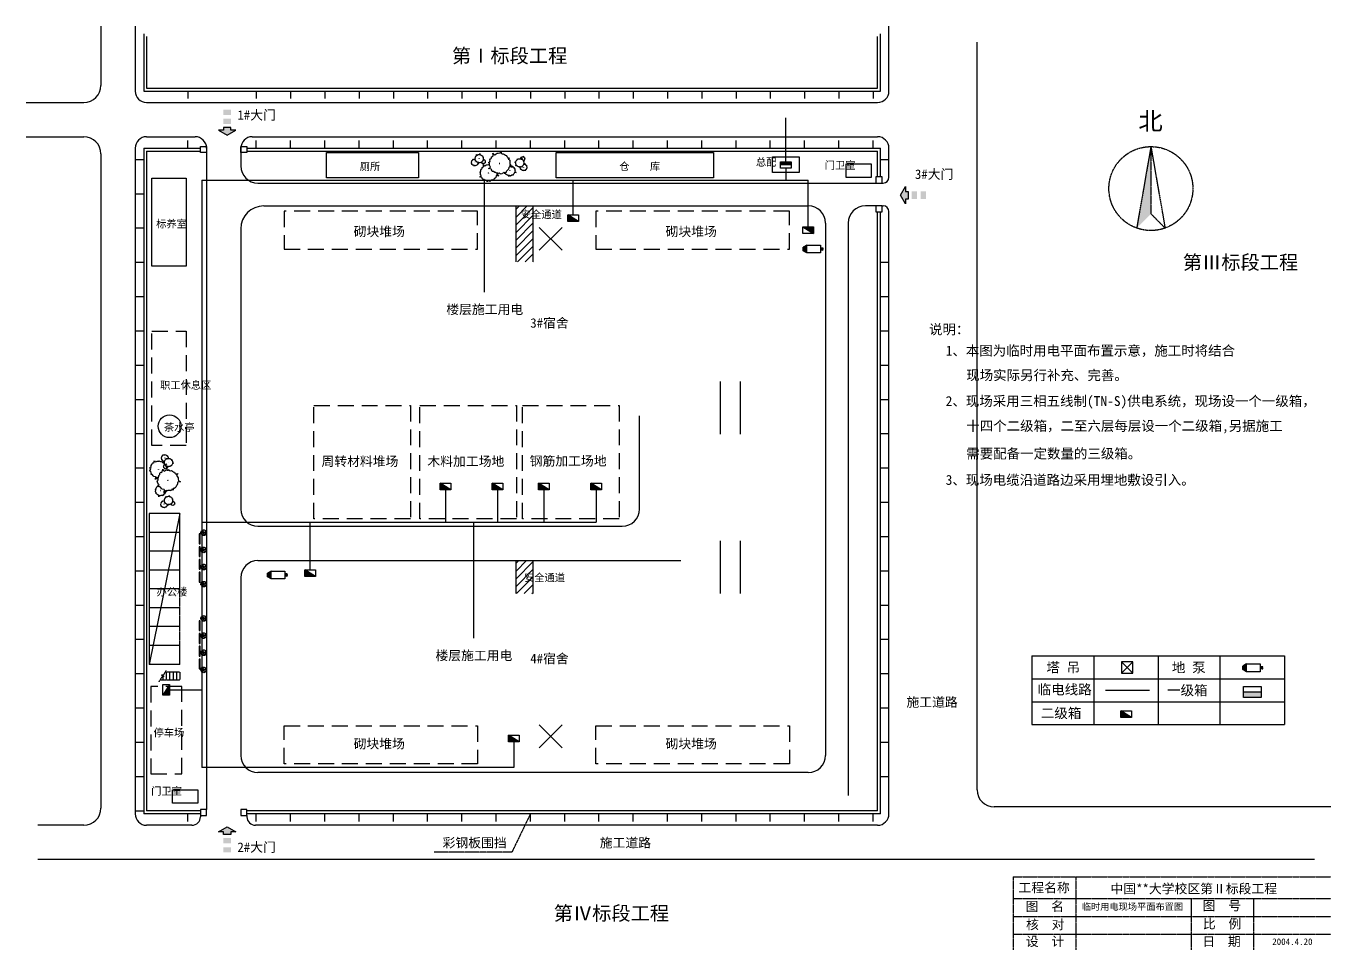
# Model space of a CAD drawing. Extents: x -109435 to 1065231, y 80891 to 497838.
# Drawn here: x 836745 to 1065231, y 336141 to 497838 of the extents above; entities that cross this region are included whole.
import ezdxf

# ---------------------------------------------------------------- set-up
doc = ezdxf.new("R2010")
doc.units = 0
doc.linetypes.add('CENTER', pattern=[50.8, 31.75, -6.35, 6.35, -6.35])
doc.linetypes.add('DASHED', pattern=[19.05, 12.7, -6.35])
doc.layers.get('0').update_dxf_attribs({"linetype": 'CONTINUOUS'})
for name, color, linetype in [('LAYER3', 3, 'CONTINUOUS'), ('LUNKUO', 6, 'CONTINUOUS'), ('临电', 6, '电线'), ('周边', 7, 'CONTINUOUS'), ('围墙', 7, 'CONTINUOUS'), ('堆场', 7, 'DASHED'), ('塔吊机械', 1, 'CONTINUOUS'), ('墙基线', 7, 'CONTINUOUS'), ('拟建', 7, 'CONTINUOUS'), ('机械', 1, 'CONTINUOUS'), ('柱', 1, 'CONTINUOUS'), ('标注', 7, 'CONTINUOUS'), ('绿化', 3, 'CONTINUOUS'), ('道路', 8, 'CONTINUOUS')]:
    doc.layers.add(name, color=color, linetype=linetype)
doc.styles.add('文字', font='SimSun.ttf')
doc.linetypes.add('电线', pattern='A,0.5,-0.2,["V",STANDARD,S=0.1,R=0,X=-0.01,Y=-0.05],-0.25', length=0.95)
pattern_1 = [(45, (389205.8, -882519.9), (-673.5192, 673.5192), [])]

# ---------------------------------------------------------------- blocks, each defined once
blk = doc.blocks.new('A$C466C0C2C')
at = {"layer": '机械'}
for p, q in [((0, 619), (250, 619)), ((0, 520), (250, 520)), ((83, 619), (83, 520)), ((100, 724), (422, 724)), ((100, 415), (422, 415)), ((250, 619), (250, 520)), ((422, 1139), (2397, 1139)), ((422, 0), (422, 1139)), ((2397, 0), (422, 0)), ((2397, 1139), (2937, 827)), ((2397, 1139), (2397, 0)), ((2397, 1139), (2397, 0)), ((2397, 0), (2937, 312)), ((2515, 1071), (2515, 68)), ((2617, 1012), (2617, 127)), ((2726, 949), (2726, 190)), ((2836, 885), (2836, 253)), ((2937, 827), (2937, 312))]:
    blk.add_line(p, q, dxfattribs=at)
for centre, start, end in [((100, 624), 90, 180), ((100, 515), 180, 270)]:
    blk.add_arc(centre, 100, start, end, dxfattribs=at)
blk = doc.blocks.new('A$C09D66538')
at = {"layer": '柱', "xscale": 1.5, "yscale": 1.5, "zscale": 1.5}
blk.add_blockref('A$C466C0C2C', (0, 0), dxfattribs=at)
blk = doc.blocks.new('A$C163C7220')
at = {"layer": 'LUNKUO', "ltscale": 2, "rotation": 359.999990026076}
blk.add_blockref('A$C09D66538', (0, 0), dxfattribs=at)
blk = doc.blocks.new('CLUMP_OF_TREES_OR_BUSHES_-')
for points in [[(-10.993, 56.487), (-9.228, 58.426), (-10.144, 63.512), (-8.923, 67.033), (-3.43, 69.772), (2.673, 72.119), (-2.82, 71.728), (-10.449, 71.728), (-13.195, 74.075), (-13.806, 83.073), (-16.857, 86.594), (-22.045, 92.071), (-22.961, 94.81), (-22.656, 98.722), (-28.759, 100.678), (-31.811, 99.113), (-35.472, 101.461), (-45.543, 109.676), (-49.815, 108.503), (-55.308, 106.155), (-59.58, 106.938), (-60.801, 113.98), (-63.242, 104.982), (-67.209, 106.938), (-70.872, 104.59), (-74.839, 104.982), (-80.637, 101.461), (-86.435, 101.069), (-90.402, 97.548), (-90.402, 94.419), (-93.454, 90.898), (-98.947, 90.115), (-105.66, 90.115), (-101.083, 87.768), (-98.031, 82.682), (-100.778, 77.596), (-103.829, 74.466), (-103.219, 69.772), (-104.134, 65.077), (-108.102, 62.73), (-104.439, 60.774), (-102.609, 55.297), (-103.829, 50.211), (-102.303, 44.342), (-98.947, 41.995), (-98.031, 38.865), (-98.031, 34.953), (-93.148, 32.606), (-90.707, 29.476), (-91.317, 22.434), (-93.454, 17.348), (-89.487, 21.26), (-85.519, 23.999), (-82.468, 23.216), (-78.806, 19.304), (-74.228, 15.783), (-69.956, 15.392), (-59.886, 12.653), (-58.254, 7.074)], [(59.448, 5.262), (60.936, 4.858), (62.652, -1.011), (63.415, 4.858), (64.178, 5.836), (66.848, 6.814), (69.709, 6.569), (73.905, 7.792), (76.385, 9.748), (79.627, 10.237), (81.153, 12.438), (84.014, 15.127), (84.205, 17.084), (85.158, 17.573), (88.591, 16.839), (85.73, 20.262), (88.591, 20.751), (89.545, 21.974), (90.689, 24.174), (91.452, 24.663), (90.499, 25.886), (91.261, 31.999), (92.596, 33.466), (92.024, 36.645), (92.787, 38.845), (96.22, 40.557), (100.035, 42.024), (96.602, 41.779), (91.834, 41.779), (90.117, 43.246), (89.736, 48.871), (87.828, 51.071), (84.586, 54.494), (84.014, 56.206), (84.205, 58.651), (80.39, 59.873), (78.483, 58.895), (76.194, 60.362), (69.9, 65.497), (67.23, 64.764), (63.797, 63.297), (61.126, 63.786), (60.364, 68.187), (58.838, 62.563), (56.358, 63.786), (54.07, 62.319), (51.59, 62.563), (47.966, 60.362), (44.343, 60.118), (41.863, 57.917), (41.863, 55.961), (39.956, 53.761), (36.523, 53.272), (32.327, 53.272), (35.187, 51.805), (36.641, 49.381)]]:
    blk.add_lwpolyline(points)
for points in [[(-4.577, 66.508), (-7.629, 55.261), (-12.588, 57.706), (-17.166, 54.772), (-22.125, 55.261), (-29.372, 50.86), (-36.62, 50.371), (-41.579, 45.969), (-41.579, 42.057), (-45.393, 37.656), (-52.259, 36.678), (-60.651, 36.678), (-54.93, 33.743), (-51.115, 27.386), (-54.548, 21.029), (-58.363, 17.116), (-57.6, 11.248), (-58.744, 5.38), (-63.703, 2.446), (-59.126, 0), (-56.837, -6.846), (-58.363, -13.203), (-56.455, -20.539), (-52.259, -23.473), (-51.115, -27.385), (-51.115, -32.275), (-45.012, -35.21), (-41.96, -39.122), (-42.723, -47.924), (-45.393, -54.282), (-40.434, -49.391), (-35.475, -45.968), (-31.661, -46.946), (-27.083, -51.837), (-21.362, -56.238), (-16.021, -56.727), (-3.433, -60.15), (0, -71.887), (1.526, -60.15), (3.052, -58.194), (8.392, -56.238), (14.114, -56.727), (22.506, -54.282), (27.465, -50.369), (33.949, -49.391), (37.001, -44.99), (42.723, -39.611), (43.104, -35.699), (45.012, -34.721), (51.878, -36.188), (46.156, -29.341), (51.878, -28.363), (53.785, -25.918), (56.074, -21.517), (57.6, -20.539), (55.692, -18.094), (57.218, -5.868), (59.888, -2.934), (58.744, 3.424), (60.27, 7.825), (67.136, 11.248), (74.765, 14.182), (67.899, 13.693), (58.363, 13.693), (54.93, 16.627), (54.167, 27.875), (50.352, 32.276), (43.867, 39.123), (42.723, 42.546), (43.104, 47.436), (35.475, 49.882), (31.661, 47.925), (27.083, 50.86), (14.495, 61.129), (9.155, 59.662), (2.289, 56.728), (-3.052, 57.706)], [(-58.055, 61.947), (-58.97, 60.774), (-57.139, 60.774)], [(-1.144, 1.468), (-2.289, 0), (0, 0)], [(62.08, 35.667), (61.508, 34.933), (62.652, 34.933)]]:
    blk.add_lwpolyline(points, close=True)
blk = doc.blocks.new('A$C7AB25CB9')
at = {"layer": 'LAYER3'}
for p, q in [((42, 1205), (807, 1177)), ((807, 1177), (99, 1328)), ((994, 266), (219, 274)), ((445, 91), (994, 266)), ((1105, 1773), (1462, 1084)), ((1590, 617), (1120, 0)), ((1287, 60), (1590, 617)), ((1462, 1084), (1415, 1636))]:
    blk.add_line(p, q, dxfattribs=at)
blk.add_circle((924, 873), 200, dxfattribs=at)
for start, end in [(159.4395, 222.05005), (76.77535, 150.94372), (240.41806, 284.14241), (295.3565, 55.35439)]:
    blk.add_arc((897, 885), 913, start, end, dxfattribs=at)
blk = doc.blocks.new('A$C3C6C44F6')
at = {"layer": '周边'}
h = blk.add_hatch(color=256, dxfattribs=at)
h.paths.add_polyline_path([(1986, 828), (786, 828), (786, 0), (1986, 0)])
h.paths.add_polyline_path([(786, 2266), (786, 1438), (1986, 1438), (1986, 2266)])
h.paths.add_polyline_path([(1986, 2844), (1986, 3244), (2771, 3244), (1386, 4044), (0, 3244), (786, 3244), (786, 2844)])
at = {"layer": '周边', "linetype": 'CONTINUOUS'}
blk.add_lwpolyline([(1986, 3244), (1986, 2844), (786, 2844), (786, 3244), (0, 3244), (1386, 4044), (2771, 3244), (1986, 3244)], dxfattribs=at)

msp = doc.modelspace()

# ---------------------------------------------------------------- hatches: boundary and pattern name
at = {"linetype": 'CENTER'}
msp.add_hatch(color=256, dxfattribs=at).paths.add_polyline_path([(1033708.2, 476745.8), (1031224.9, 462483.2), (1033708.2, 464989.6)])
at = {"layer": '临电', "ltscale": 6000}
for points in [[(968864.6, 474106.7), (968864.6, 473528.7), (970733.7, 473528.7), (970733.7, 474106.7)], [(931580, 464817.3), (931580, 463661.3), (933449.1, 463661.3)], [(974617.8, 461540.3), (974617.8, 462696.2), (972748.8, 462696.2)], [(909228.1, 417843.2), (909228.1, 416687.2), (911097.2, 416687.2)], [(918377.1, 417843.2), (918377.1, 416687.2), (920246.2, 416687.2)], [(926477.1, 417843.2), (926477.1, 416687.2), (928346.2, 416687.2)], [(935626.2, 417843.2), (935626.2, 416687.2), (937495.3, 416687.2)], [(885548.4, 402679), (885548.4, 401523.1), (887417.5, 401523.1)], [(860716, 380713.6), (861872, 380713.6), (861872, 382582.6)], [(1053040.1, 380342.5), (1053040.1, 381305.7), (1049925, 381305.7), (1049925, 380342.5)], [(1028444.3, 377956.4), (1028444.3, 376800.5), (1030313.4, 376800.5)], [(921243.2, 373713.9), (921243.2, 372557.9), (923112.3, 372557.9)]]:
    msp.add_hatch(color=256, dxfattribs=at).paths.add_polyline_path(points)
at = {"layer": '绿化', "ltscale": 8000}
h = msp.add_hatch(dxfattribs=at)
h.set_pattern_fill('ANSI31', color=256, scale=300, style=0)
h.set_pattern_definition(pattern_1)
h.paths.add_polyline_path([(922535.9, 456605.7), (925535.9, 456605.7), (925535.9, 464179), (924223.1, 466370.6), (922535.9, 466370.6)])
h.paths.add_polyline_path([(925535.9, 466370.6), (924223.1, 466370.6), (925535.9, 464179)], flags=17)
h.paths.add_polyline_path([(924135.9, 462182.4), (926935.9, 462182.4), (926935.9, 461282.4), (924135.9, 461282.4)], flags=9)
h = msp.add_hatch(dxfattribs=at)
h.set_pattern_fill('ANSI31', color=256, scale=300, style=0)
h.set_pattern_definition(pattern_1)
h.paths.add_polyline_path([(922535.9, 398505.7), (925535.9, 398505.7), (925535.9, 404283.3), (922535.9, 404283.3)])

# ---------------------------------------------------------------- linework, layer by layer
at = {"linetype": 'CENTER'}
for p, q in [((1033708.2, 476745.8), (1031224.9, 462483.2)), ((1033708.2, 476745.8), (1033708.2, 464989.6)), ((1033708.2, 476745.8), (1036191.5, 462483.2)), ((1036191.5, 462483.2), (1033708.2, 464989.6)), ((863683.7, 386122.5), (863683.7, 399322.5)), ((860607.5, 384015.4), (859985.9, 383066)), ((860451.9, 384206.2), (860927.2, 384013.5)), ((860732.1, 384205.6), (860451.9, 384206.2)), ((860927.2, 384013.5), (860607.5, 384015.4)), ((860683.7, 384131.7), (860683.7, 383373.8)), ((861282.3, 385045.8), (860732.1, 384205.6)), ((863683.7, 384748.2), (861087.4, 384748.2)), ((861283.7, 384748.2), (861283.7, 383373.8)), ((861883.7, 384748.2), (861883.7, 383373.8)), ((862483.7, 384748.2), (862483.7, 383373.8)), ((863083.7, 384748.2), (863083.7, 383373.8)), ((863683.7, 384748.2), (863683.7, 383373.8)), ((863683.7, 383373.8), (860187.4, 383373.8)), ((925059.3, 359957.7), (921802.8, 353231.6)), ((921802.8, 353231.6), (908178.1, 353231.6)), ((1009577.2, 348920.2), (1065231.4, 348920.2)), ((1009577.2, 348920.2), (1009577.2, 336140.9)), ((1020554.2, 348920.2), (1020554.2, 336140.9)), ((1009577.2, 345109.5), (1065231.4, 345109.5)), ((1040739.6, 345109.5), (1040739.6, 336140.9)), ((1051692, 345109.5), (1051692, 336140.9)), ((1009577.2, 342011), (1065231.4, 342011)), ((1009577.2, 338875.2), (1065231.4, 338875.2))]:
    msp.add_line(p, q, dxfattribs=at)
for p, q in [((922535.9, 456605.7), (922535.9, 466370.6)), ((925535.9, 456605.7), (925535.9, 466370.6)), ((863683.7, 412522.5), (858283.7, 386122.5)), ((858283.7, 412522.5), (858283.7, 399322.5)), ((863683.7, 412522.5), (858283.7, 412522.5)), ((863683.7, 399322.5), (863683.7, 412522.5)), ((863683.7, 409222.5), (858283.7, 409222.5)), ((863683.7, 405922.5), (858283.7, 405922.5)), ((863683.7, 402622.5), (858283.7, 402622.5)), ((922535.9, 398505.7), (922535.9, 404283.3)), ((925535.9, 398505.7), (925535.9, 404283.3)), ((858283.7, 399322.5), (858283.7, 386122.5)), ((863683.7, 399322.5), (858283.7, 399322.5)), ((863683.7, 399322.5), (858283.7, 399322.5)), ((863683.7, 396022.5), (858283.7, 396022.5)), ((863683.7, 392722.5), (858283.7, 392722.5)), ((863683.7, 389422.5), (858283.7, 389422.5)), ((863683.7, 386122.5), (858283.7, 386122.5))]:
    msp.add_line(p, q)
msp.add_circle((1033708.2, 469398.3), 7347.5, dxfattribs=at)
at = {"layer": '临电', "ltscale": 6000}
for p, q in [((969799.1, 474106.7), (969799.1, 481774)), ((970733.7, 473528.7), (968864.6, 473528.7)), ((867493.5, 470861.9), (973683.3, 470861.9)), ((867493.5, 470861.9), (867493.5, 368075.4)), ((917038.8, 451293.2), (917038.8, 470861.9)), ((932514.5, 464817.3), (932514.5, 470861.9)), ((969799.1, 472950.8), (969799.1, 470861.9)), ((973683.3, 462696.2), (973683.3, 470861.9)), ((933449.1, 463661.3), (931580, 464817.3)), ((972748.8, 462696.2), (974617.8, 461540.3)), ((911097.2, 416687.2), (909228.1, 417843.2)), ((910162.6, 416687.2), (910162.6, 411015)), ((920246.2, 416687.2), (918377.1, 417843.2)), ((919311.7, 416687.2), (919311.7, 411015)), ((928346.2, 416687.2), (926477.1, 417843.2)), ((927411.7, 416687.2), (927411.7, 411015)), ((937495.3, 416687.2), (935626.2, 417843.2)), ((936560.7, 416687.2), (936560.7, 411015)), ((867493.5, 411015), (936560.7, 411015)), ((886483, 402679), (886483, 411015)), ((915143.5, 390714.6), (915143.5, 411015)), ((887417.5, 401523.1), (885548.4, 402679)), ((861872, 382582.6), (860716, 380713.6)), ((861872, 381648.1), (867493.5, 381648.1)), ((1025754.8, 381601.2), (1033445.1, 381601.2)), ((1049925, 381305.7), (1053040.1, 381305.7)), ((1030313.4, 376800.5), (1028444.3, 377956.4)), ((923112.3, 372557.9), (921243.2, 373713.9)), ((922177.8, 368075.4), (867493.5, 368075.4))]:
    msp.add_line(p, q, dxfattribs=at)
at = {"layer": '临电'}
msp.add_line((922177.8, 372557.9), (922177.8, 368075.4), dxfattribs=at)
at = {"layer": '临电', "ltscale": 6000}
for points in [[(970733.7, 472950.8), (968864.6, 472950.8), (968864.6, 474106.7), (970733.7, 474106.7)], [(931580, 464817.3), (933449.1, 464817.3), (933449.1, 463661.3), (931580, 463661.3)], [(974617.8, 461540.3), (972748.8, 461540.3), (972748.8, 462696.2), (974617.8, 462696.2)], [(909228.1, 417843.2), (911097.2, 417843.2), (911097.2, 416687.2), (909228.1, 416687.2)], [(918377.1, 417843.2), (920246.2, 417843.2), (920246.2, 416687.2), (918377.1, 416687.2)], [(926477.1, 417843.2), (928346.2, 417843.2), (928346.2, 416687.2), (926477.1, 416687.2)], [(935626.2, 417843.2), (937495.3, 417843.2), (937495.3, 416687.2), (935626.2, 416687.2)], [(885548.4, 402679), (887417.5, 402679), (887417.5, 401523.1), (885548.4, 401523.1)], [(860716, 380713.6), (860716, 382582.6), (861872, 382582.6), (861872, 380713.6)], [(1049925, 382269), (1053040.1, 382269), (1053040.1, 380342.5), (1049925, 380342.5)], [(1028444.3, 377956.4), (1030313.4, 377956.4), (1030313.4, 376800.5), (1028444.3, 376800.5)], [(921243.2, 373713.9), (923112.3, 373713.9), (923112.3, 372557.9), (921243.2, 372557.9)]]:
    msp.add_lwpolyline(points, close=True, dxfattribs=at)
at = {"layer": '周边'}
for p, q in [((1012869.3, 387587.9), (1057076.7, 387587.9)), ((1012869.3, 387587.9), (1012869.3, 383587.9)), ((1012869.3, 387587.9), (1012869.3, 375587.9)), ((1023706.5, 387587.9), (1023706.5, 375587.9)), ((1034973, 387587.9), (1034973, 375587.9)), ((1045810.2, 387587.9), (1045810.2, 375587.9)), ((1045810.2, 387587.9), (1045810.2, 383587.9)), ((1045810.2, 387587.9), (1045810.2, 383587.9)), ((1057076.7, 387587.9), (1057076.7, 375587.9)), ((1012869.3, 383587.9), (1034973, 383587.9)), ((1012869.3, 383587.9), (1034973, 383587.9)), ((1034973, 383587.9), (1057076.7, 383587.9)), ((1034973, 383587.9), (1057076.7, 383587.9)), ((1012869.3, 379587.9), (1034973, 379587.9)), ((1034973, 379587.9), (1057076.7, 379587.9)), ((1012869.3, 375587.9), (1034973, 375587.9)), ((1034973, 375587.9), (1057076.7, 375587.9))]:
    msp.add_line(p, q, dxfattribs=at)
for points in [[(889322.7, 475686.3), (905462.8, 475686.3), (905462.8, 471252), (889322.7, 471252)], [(929563.5, 475686.3), (957141.1, 475686.3), (957141.1, 471252), (929563.5, 471252)], [(967477.3, 474940.4), (972121, 474940.4), (972121, 472207.7), (967477.3, 472207.7)], [(984745.3, 471363.3), (980344.3, 471363.3), (980344.3, 473702.2), (984745.3, 473702.2)], [(864769.9, 471240.5), (864769.9, 455840.7), (858769.9, 455840.7), (858769.9, 471240.5)], [(866791, 361807.3), (862390, 361807.3), (862390, 364146.2), (866791, 364146.2)]]:
    msp.add_lwpolyline(points, close=True, dxfattribs=at)
at = {"layer": '围墙'}
for p, q in [((857350.9, 496490), (857350.9, 486461.5)), ((857850.9, 495990), (857850.9, 486961.5)), ((985848.5, 486961.5), (985848.5, 496000.7)), ((986348.5, 486461.5), (986348.5, 496500.7)), ((857850.9, 486961.5), (985848.5, 486961.5)), ((857350.9, 486461.5), (986348.5, 486461.5)), ((865059.3, 486461.5), (865059.3, 485140.8)), ((877059.3, 486461.5), (877059.3, 485140.8)), ((883059.3, 486461.5), (883059.3, 485140.8)), ((889059.3, 486461.5), (889059.3, 485140.8)), ((895059.3, 486461.5), (895059.3, 485140.8)), ((901059.3, 486461.5), (901059.3, 485140.8)), ((907059.3, 486461.5), (907059.3, 485140.8)), ((913059.3, 486461.5), (913059.3, 485140.8)), ((919059.3, 486461.5), (919059.3, 485140.8)), ((925059.3, 486461.5), (925059.3, 485140.8)), ((931059.3, 486461.5), (931059.3, 485140.8)), ((937059.3, 486461.5), (937059.3, 485140.8)), ((943059.3, 486461.5), (943059.3, 485140.8)), ((949059.3, 486461.5), (949059.3, 485140.8)), ((955059.3, 486461.5), (955059.3, 485140.8)), ((961059.3, 486461.5), (961059.3, 485140.8)), ((967059.3, 486461.5), (967059.3, 485140.8)), ((973059.3, 486461.5), (973059.3, 485140.8)), ((979059.3, 486461.5), (979059.3, 485140.8)), ((985059.3, 486461.5), (985059.3, 485140.8)), ((865059.3, 476470.7), (865059.3, 477791.4)), ((877059.3, 476470.7), (877059.3, 477791.4)), ((883059.3, 476470.7), (883059.3, 477791.4)), ((889059.3, 476470.7), (889059.3, 477791.4)), ((895059.3, 476470.7), (895059.3, 477791.4)), ((901059.3, 476470.7), (901059.3, 477791.4)), ((907059.3, 476470.7), (907059.3, 477791.4)), ((913059.3, 476470.7), (913059.3, 477791.4)), ((919059.3, 476470.7), (919059.3, 477791.4)), ((925059.3, 476470.7), (925059.3, 477791.4)), ((931059.3, 476470.7), (931059.3, 477791.4)), ((937059.3, 476470.7), (937059.3, 477791.4)), ((943059.3, 476470.7), (943059.3, 477791.4)), ((949059.3, 476470.7), (949059.3, 477791.4)), ((955059.3, 476470.7), (955059.3, 477791.4)), ((961059.3, 476470.7), (961059.3, 477791.4)), ((967059.3, 476470.7), (967059.3, 477791.4)), ((973059.3, 476470.7), (973059.3, 477791.4)), ((979059.3, 476470.7), (979059.3, 477791.4)), ((985059.3, 476470.7), (985059.3, 477791.4)), ((857350.9, 476470.7), (857350.9, 359957.7)), ((857350.9, 476470.7), (867284.3, 476470.7)), ((857850.9, 475970.7), (857850.9, 360457.7)), ((857850.9, 475970.7), (867284.3, 475970.7)), ((875417.5, 476470.7), (986348.5, 476470.7)), ((875417.5, 475970.7), (985848.5, 475970.7)), ((985848.5, 471437.2), (985848.5, 475970.7)), ((986348.5, 471437.2), (986348.5, 476470.7)), ((856030.2, 474503.7), (857350.9, 474503.7)), ((986348.5, 474503.7), (987669.2, 474503.7)), ((856030.2, 468503.7), (857350.9, 468503.7)), ((985848.5, 360457.7), (985848.5, 465304.1)), ((986348.5, 359957.7), (986348.5, 465304.1)), ((856030.2, 462503.7), (857350.9, 462503.7)), ((856030.2, 456503.7), (857350.9, 456503.7)), ((986348.5, 456503.7), (987669.2, 456503.7)), ((856030.2, 450503.7), (857350.9, 450503.7)), ((986348.5, 450503.7), (987669.2, 450503.7)), ((856030.2, 444503.7), (857350.9, 444503.7)), ((986348.5, 444503.7), (987669.2, 444503.7)), ((856030.2, 438503.7), (857350.9, 438503.7)), ((986348.5, 438503.7), (987669.2, 438503.7)), ((856030.2, 432503.7), (857350.9, 432503.7)), ((986348.5, 432503.7), (987669.2, 432503.7)), ((856030.2, 426503.7), (857350.9, 426503.7)), ((986348.5, 426503.7), (987669.2, 426503.7)), ((856030.2, 420503.7), (857350.9, 420503.7)), ((986348.5, 420503.7), (987669.2, 420503.7)), ((856030.2, 414503.7), (857350.9, 414503.7)), ((986348.5, 414503.7), (987669.2, 414503.7)), ((856030.2, 408503.7), (857350.9, 408503.7)), ((986348.5, 408503.7), (987669.2, 408503.7)), ((856030.2, 402503.7), (857350.9, 402503.7)), ((986348.5, 402503.7), (987669.2, 402503.7)), ((856030.2, 396503.7), (857350.9, 396503.7)), ((986348.5, 396503.7), (987669.2, 396503.7)), ((856030.2, 390503.7), (857350.9, 390503.7)), ((986348.5, 390503.7), (987669.2, 390503.7)), ((856030.2, 384503.7), (857350.9, 384503.7)), ((986348.5, 384503.7), (987669.2, 384503.7)), ((856030.2, 378503.7), (857350.9, 378503.7)), ((986348.5, 378503.7), (987669.2, 378503.7)), ((986348.5, 378503.7), (987669.2, 378503.7)), ((856030.2, 372503.7), (857350.9, 372503.7)), ((986348.5, 372503.7), (987669.2, 372503.7)), ((986348.5, 372503.7), (987669.2, 372503.7)), ((856030.2, 366503.7), (857350.9, 366503.7)), ((986348.5, 366503.7), (987669.2, 366503.7)), ((986348.5, 366503.7), (987669.2, 366503.7)), ((856030.2, 360503.7), (857350.9, 360503.7)), ((867284.3, 359957.7), (857350.9, 359957.7)), ((867284.3, 360457.7), (857850.9, 360457.7)), ((865059.3, 358637), (865059.3, 359957.7)), ((985848.5, 360457.7), (875417.5, 360457.7)), ((986348.5, 359957.7), (875417.5, 359957.7)), ((877059.3, 358637), (877059.3, 359957.7)), ((883059.3, 358637), (883059.3, 359957.7)), ((889059.3, 358637), (889059.3, 359957.7)), ((895059.3, 358637), (895059.3, 359957.7)), ((901059.3, 358637), (901059.3, 359957.7)), ((907059.3, 358637), (907059.3, 359957.7)), ((913059.3, 358637), (913059.3, 359957.7)), ((919059.3, 358637), (919059.3, 359957.7)), ((925059.3, 358637), (925059.3, 359957.7)), ((931059.3, 358637), (931059.3, 359957.7)), ((937059.3, 358637), (937059.3, 359957.7)), ((943059.3, 358637), (943059.3, 359957.7)), ((949059.3, 358637), (949059.3, 359957.7)), ((955059.3, 358637), (955059.3, 359957.7)), ((961059.3, 358637), (961059.3, 359957.7)), ((967059.3, 358637), (967059.3, 359957.7)), ((973059.3, 358637), (973059.3, 359957.7)), ((979059.3, 358637), (979059.3, 359957.7)), ((985059.3, 358637), (985059.3, 359957.7))]:
    msp.add_line(p, q, dxfattribs=at)
for points in [[(867284.3, 476754.3), (868350.9, 476754.3), (868350.9, 475687.7), (867284.3, 475687.7)], [(874350.9, 476754.3), (875417.5, 476754.3), (875417.5, 475687.7), (874350.9, 475687.7)], [(986636.3, 470370.6), (986636.3, 471437.2), (985569.7, 471437.2), (985569.7, 470370.6)], [(986636.3, 465304.1), (986636.3, 466370.6), (985569.7, 466370.6), (985569.7, 465304.1)], [(867284.3, 359670.9), (868350.9, 359670.9), (868350.9, 360737.5), (867284.3, 360737.5)], [(874350.9, 359670.9), (875417.5, 359670.9), (875417.5, 360737.5), (874350.9, 360737.5)]]:
    msp.add_lwpolyline(points, close=True, dxfattribs=at)
at = {"layer": '堆场', "ltscale": 220}
for points in [[(881916.8, 458784.5), (915809.1, 458784.5), (915809.1, 465424.2), (881916.8, 465424.2)], [(936535, 458784.5), (970427.3, 458784.5), (970427.3, 465424.2), (936535, 465424.2)], [(864769.9, 444449.1), (864769.9, 424449.1), (858769.9, 424449.1), (858769.9, 444449.1)], [(887129.9, 431446.7), (904058.2, 431446.7), (904058.2, 411585.8), (887129.9, 411585.8)], [(905686.9, 431446.7), (922615.3, 431446.7), (922615.3, 411585.8), (905686.9, 411585.8)], [(923671.5, 431446.7), (940599.8, 431446.7), (940599.8, 411585.8), (923671.5, 411585.8)], [(858594, 382226.1), (858594, 366975.4), (863994, 366975.4), (863994, 382226.1)], [(881916.8, 375356.9), (915809.1, 375356.9), (915809.1, 368717.1), (881916.8, 368717.1)], [(936535, 375356.9), (970427.3, 375356.9), (970427.3, 368717.1), (936535, 368717.1)]]:
    msp.add_lwpolyline(points, close=True, dxfattribs=at)
at = {"layer": '塔吊机械'}
for p, q in [((930614.7, 462605.6), (926614.7, 458605.6)), ((930614.7, 458605.6), (926614.7, 462605.6)), ((1028549.7, 384569), (1030549.7, 386569)), ((1030549.7, 384569), (1028549.7, 386569)), ((930614.7, 375535.7), (926614.7, 371535.7)), ((930614.7, 371535.7), (926614.7, 375535.7))]:
    msp.add_line(p, q, dxfattribs=at)
msp.add_lwpolyline([(1028549.7, 386569), (1028549.7, 384569), (1030549.7, 384569), (1030549.7, 386569)], close=True, dxfattribs=at)
at = {"layer": '墙基线'}
for p, q in [((958350.9, 426405.7), (958350.9, 435635.7)), ((961835.9, 426405.7), (961835.9, 435635.7)), ((958350.9, 398505.7), (958350.9, 407735.7)), ((961835.9, 398505.7), (961835.9, 407735.7))]:
    msp.add_line(p, q, dxfattribs=at)
at = {"layer": '绿化', "ltscale": 8000}
for points in [[(867069.4, 408949.8), (867069.4, 407219.7), (867242.2, 407219.7), (867242.2, 408949.8)], [(867069.4, 406705.1), (867069.4, 404974.9), (867242.2, 404974.9), (867242.2, 406705.1)], [(867069.4, 404489.5), (867069.4, 402759.3), (867242.2, 402759.3), (867242.2, 404489.5)], [(867069.4, 402244.8), (867069.4, 400514.6), (867242.2, 400514.6), (867242.2, 402244.8)], [(867069.4, 393757.8), (867069.4, 392027.6), (867242.2, 392027.6), (867242.2, 393757.8)], [(867069.4, 391513.1), (867069.4, 389782.9), (867242.2, 389782.9), (867242.2, 391513.1)], [(867069.4, 389297.5), (867069.4, 387567.3), (867242.2, 387567.3), (867242.2, 389297.5)], [(867069.4, 387052.7), (867069.4, 385322.6), (867242.2, 385322.6), (867242.2, 387052.7)]]:
    msp.add_lwpolyline(points, close=True, dxfattribs=at)
at = {"layer": '绿化'}
msp.add_circle((861868.2, 427797.8), 1995.9, dxfattribs=at)
at = {"layer": '道路'}
for p, q in [((849850.9, 497838), (849850.9, 487470.7)), ((855850.9, 497838), (855850.9, 486470.7)), ((987848.5, 486470.7), (987848.5, 497838)), ((1003266.9, 364170.7), (1003266.9, 495007.9)), ((836744.9, 484470.7), (846850.9, 484470.7)), ((857850.9, 484470.7), (985848.5, 484470.7)), ((836744.9, 478470.7), (846850.9, 478470.7)), ((857850.9, 478470.7), (866350.9, 478470.7)), ((876350.9, 478470.7), (985848.5, 478470.7)), ((849850.9, 475470.7), (849850.9, 360957.7)), ((855850.9, 476470.7), (855850.9, 359957.7)), ((868350.9, 476470.7), (868350.9, 360737.5)), ((874350.9, 476470.7), (874350.9, 473370.6)), ((987848.5, 471370.6), (987848.5, 476470.7)), ((877350.9, 470370.6), (985569.7, 470370.6)), ((986636.3, 470370.6), (986848.5, 470370.6)), ((878350.9, 466370.6), (973720.9, 466370.6)), ((985569.7, 466370.6), (983720.9, 466370.6)), ((986636.3, 466370.6), (986848.5, 466370.6)), ((987848.5, 359957.7), (987848.5, 465370.6)), ((874350.9, 462370.6), (874350.9, 413283.3)), ((976720.9, 463370.6), (976720.9, 370170.7)), ((980720.9, 463370.6), (980720.9, 363170.7)), ((944149.4, 413283.3), (944149.4, 429638.9)), ((877350.9, 410283.3), (941149.4, 410283.3)), ((877350.9, 404283.3), (951371, 404283.3)), ((874350.9, 401283.3), (874350.9, 370170.7)), ((973720.9, 367170.7), (877350.9, 367170.7)), ((1065231.4, 361170.7), (1006266.9, 361170.7)), ((867284.3, 359670.9), (867284.3, 359457.7)), ((875417.5, 359670.9), (875417.5, 359457.7)), ((846850.9, 357957.7), (838802.2, 357957.7)), ((865784.3, 357957.7), (857850.9, 357957.7)), ((985848.5, 357957.7), (876917.5, 357957.7)), ((1062371.8, 351957.7), (838802.2, 351957.7))]:
    msp.add_line(p, q, dxfattribs=at)
for centre, radius, start, end in [((846850.9, 487470.7), 3000, 270, 0), ((857850.9, 486470.7), 2000, 180, 270), ((985848.5, 486470.7), 2000, 270, 0), ((846850.9, 475470.7), 3000, 0, 90), ((857850.9, 476470.7), 2000, 90, 180), ((866350.9, 476470.7), 2000, 0, 90), ((876350.9, 476470.7), 2000, 90, 180), ((985848.5, 476470.7), 2000, 0, 90), ((877350.9, 473370.6), 3000, 180, 270), ((986848.5, 471370.6), 1000, 270, 0), ((878350.9, 462370.6), 4000, 90, 180), ((973720.9, 463370.6), 3000, 0, 90), ((983720.9, 463370.6), 3000, 90, 180), ((986848.5, 465370.6), 1000, 360, 90), ((877350.9, 413283.3), 3000, 180, 270), ((941149.4, 413283.3), 3000, 270, 0), ((877350.9, 401283.3), 3000, 90, 180), ((877350.9, 370170.7), 3000, 180, 270), ((973720.9, 370170.7), 3000, 270, 0), ((1006266.9, 364170.7), 3000, 180, 270), ((846850.9, 360957.7), 3000, 270, 0), ((857850.9, 359957.7), 2000, 180, 270), ((865784.3, 359457.7), 1500, 270, 0), ((876917.5, 359457.7), 1500, 180, 270), ((985848.5, 359957.7), 2000, 270, 360)]:
    msp.add_arc(centre, radius, start, end, dxfattribs=at)

# ---------------------------------------------------------------- block references
at = {"layer": '堆场', "ltscale": 2, "yscale": 1.100000000093132, "zscale": 1.1}
for p, xscale, rotation in [((870421.7, 483216.9), -1.099999999976735, 180.0000105023861), ((994322.8, 466707), 1.099999999976735, 89.99998949761392), ((870421.7, 353208.3), 1.099999999976735, 359.999989497614)]:
    msp.add_blockref('A$C3C6C44F6', p, dxfattribs=dict(at, xscale=xscale, rotation=rotation))
at = {"layer": '拟建', "xscale": 0.800000011920929, "yscale": 0.800000011920929, "zscale": 0.8, "rotation": 180}
for p in [(976335.1, 459491.2), (882543.4, 402438.1), (1053324.6, 386191.9)]:
    msp.add_blockref('A$C163C7220', p, dxfattribs=at)
at = {"layer": '绿化'}
for p, xscale, yscale, zscale, rotation in [((916092, 474640.4), -12.19200003717135, 12.19200002029538, 12.192, 173.6494274050559), ((919682.2, 473805.3), -30.48000009292839, 30.48000005073845, 30.48, 173.6494274050559), ((923189.6, 473905.2), -12.19200003717135, 12.19200002029538, 12.192, 263.6494274050559), ((861689.1, 421446.8), -12.19200003717135, 12.19200002029538, 12.192, 83.64942740505586), ((861589.2, 418317.6), -30.48000009292839, 30.48000005073845, 30.48, 83.64942740505586), ((861689.1, 414810.2), -12.19200003717135, 12.19200002029538, 12.192, 173.6494274050559)]:
    msp.add_blockref('CLUMP_OF_TREES_OR_BUSHES_-', p, dxfattribs=dict(at, xscale=xscale, yscale=yscale, zscale=zscale, rotation=rotation))
at = {"layer": '绿化', "ltscale": 8000, "xscale": -0.540000000083819, "yscale": 0.5399999999441206, "zscale": 0.5399999999999999, "rotation": 90}
for p in [(868323.7, 409640.8), (868323.7, 406640.8), (868323.7, 403640.8), (868323.7, 400640.8), (868323.7, 394640.8), (868323.7, 391640.8), (868323.7, 388640.8), (868323.7, 385640.8)]:
    msp.add_blockref('A$C7AB25CB9', p, dxfattribs=at)

# ---------------------------------------------------------------- texts
at = {"linetype": 'CENTER', "style": '文字'}
for s, height, p in [('第Ⅰ标段工程', 2468.38, (911313.4, 491415.3)), ('1#大门', 1645.59, (873748.8, 481453.9)), ('北', 3134.4, (1031510.7, 479645)), ('厕所', 1316.47, (895161, 472616.6)), ('仓    库 ', 1316.47, (940602.9, 472616.6)), ('总配', 1316.47, (964543.6, 473386.2)), ('门卫室', 1316.47, (976601.8, 472831.2)), ('3#大门', 1645.59, (992391.6, 471094.5)), ('标养室', 1316.47, (859517, 462562.7)), ('安全通道', 1316.47, (923377.9, 464206.1)), ('砌块堆场', 1645.59, (894102, 461066.3)), ('砌块堆场', 1645.59, (948720.2, 461066.3)), ('第Ⅲ标段工程', 2468.38, (1039303.6, 455253)), ('楼层施工用电', 1645.59, (910324.9, 447433.9)), ('3#宿舍', 1645.59, (925033.8, 445050.7)), ('职工休息区', 1316.47, (860212.8, 434327.4)), ('茶水亭', 1316.47, (860870.5, 426954.2)), ('周转材料堆场', 1645.59, (888466.6, 420846)), ('木料加工场地', 1645.59, (907023.7, 420846)), ('钢筋加工场地', 1645.59, (924925.3, 420910.6)), ('安全通道', 1316.47, (923933.9, 400648.3)), ('楼层施工用电', 1645.59, (908429.6, 386855.3)), ('4#宿舍', 1645.59, (925033.8, 386317.3)), ('施工道路', 1645.59, (990908, 378693.6)), ('停车场', 1316.47, (859055.9, 373504.2)), ('砌块堆场', 1645.59, (894102, 371402)), ('砌块堆场', 1645.59, (948720.2, 371402)), ('门卫室', 1316.47, (858647.4, 363275.3)), ('2#大门', 1645.59, (873748.8, 353298.3)), ('彩钢板围挡', 1645.59, (909680.4, 354070.9)), ('施工道路', 1645.59, (937202.5, 354070.9)), ('工程名称', 1645.59, (1010520, 346213)), ('中国**大学校区第Ⅱ标段工程', 1645.586, (1026630.6, 346034.7)), ('第Ⅳ标段工程', 2468.38, (929133.9, 341315.2)), ('图  名', 1645.59, (1011774.2, 342940.7)), ('临时用电现场平面布置图', 1151.91, (1021611.1, 343134.1)), ('图  号', 1645.59, (1042767.3, 343060.6)), ('核  对', 1645.59, (1011850, 339753.4)), ('比  例', 1645.59, (1042807.7, 339883.7)), ('设  计', 1645.59, (1011824.7, 336807.1)), ('日  期', 1645.59, (1042708.1, 336802.3)), ('2004.4.20', 1151.91, (1054959, 337004.3))]:
    msp.add_text(s, height=height, dxfattribs=at).set_placement(p)
at = {"linetype": 'CENTER', "insert": (864983.5, 399458.6), "char_height": 1316.47, "width": 6475.664, "attachment_point": 3, "style": '文字'}
msp.add_mtext('办公楼', dxfattribs=at)
at = {"layer": '标注', "ltscale": 500, "style": '文字'}
for s, height, p in [('说明：', 1728.19, (994851.9, 443895.9)), ('1、本图为临时用电平面布置示意，施工时将结合', 1728.193, (997771.1, 440169.3)), ('现场实际另行补充、完善。', 1728.193, (1001379.9, 435874)), ('2、现场采用三相五线制(TN-S)供电系统，现场设一个一级箱，', 1728.193, (997771.1, 431345.5)), ('十四个二级箱，二至六层每层设一个二级箱,另据施工', 1728.193, (1001379.9, 426995.6)), ('需要配备一定数量的三级箱。', 1728.193, (1001379.9, 422150.3)), ('3、现场电缆沿道路边采用埋地敷设引入。', 1728.193, (997771.1, 417544.4))]:
    msp.add_text(s, height=height, dxfattribs=at).set_placement(p)
at = {"layer": '标注', "style": '文字'}
for s, p in [('塔 吊', (1015393.3, 384714.9)), ('地 泵', (1037388.6, 384714.9)), ('临电线路', (1013881.2, 380856.6)), ('一级箱', (1036536.6, 380714.9)), ('二级箱', (1014432.9, 376714.9))]:
    msp.add_text(s, height=1734.61, dxfattribs=at).set_placement(p)

doc.saveas('drawing.dxf')
